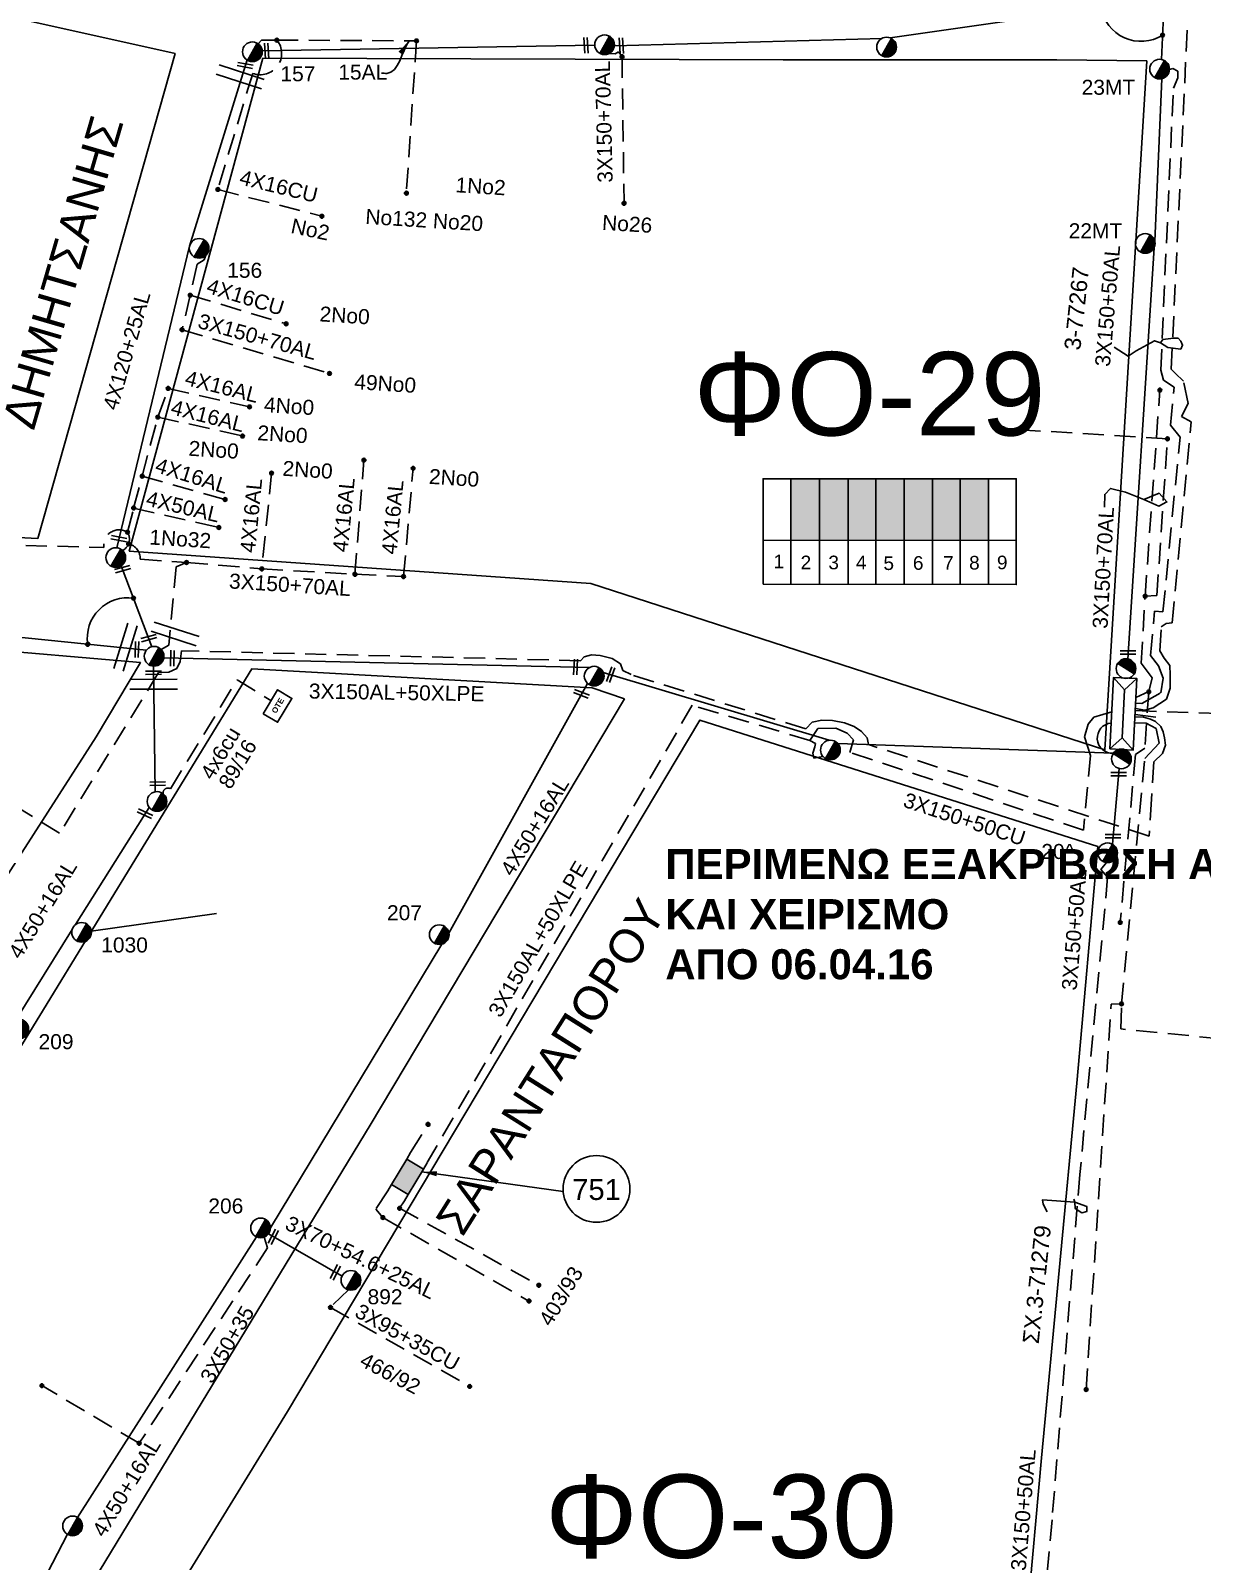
# Model space of a CAD drawing. Header units: millimetres. Extents: x 1113 to 5794, y 757 to 3537.
# Drawn here: x 1603.2 to 1743.6, y 1390.9 to 1574.4 of the extents above; entities that cross this region are included whole.
import ezdxf

# ---------------------------------------------------------------- set-up
doc = ezdxf.new("R2010")
doc.units = ezdxf.units.MM
doc.linetypes.add('DASHED', pattern=[19.05, 12.7, -6.35])
for name, color, linetype in [('Link Box 4 Διευθύνσεων', 7, 'Continuous'), ('Pillar OTE', 7, 'Continuous'), ('Άγνωστα', 7, 'Continuous'), ('Γέφυρες Εναέριου Δικτύου', 7, 'Continuous'), ('Γυμνά εναέρια ΧΤ και ΦΟΠ (3Φ)   4x50+16AL', 7, 'Continuous'), ('Επιγραφές - Σχήματα', 7, 'Continuous'), ('Καλώδια ΧΤ   15AL', 7, 'DASHED'), ('Καλώδια ΧΤ   3x150+50AL', 7, 'DASHED'), ('Καλώδια ΧΤ   3x150+50CU', 7, 'DASHED'), ('Καλώδια ΧΤ   3x150AL+50XLPE', 7, 'DASHED'), ('Καλώδια ΧΤ   3x95+35 CU', 7, 'DASHED'), ('Μηχανική τομή', 7, 'Continuous'), ('Στύλος ΦΜ', 7, 'Continuous'), ('Στύλος ΦΜ @ 1', 7, 'Continuous'), ('Συνδέσεις', 7, 'Continuous'), ('Συνεστραμμένα ΧΤ   3x70+54.6+25 AL', 7, 'SYN_LINE'), ('Συνεστραμμένα ΧΤ   4x120+25 AL', 7, 'SYN_LINE'), ('Τομή', 7, 'Continuous'), ('Υποσταθμός εναέριος 2 στύλων', 7, 'Continuous'), ('Υποσταθμός πόλεως', 7, 'Continuous'), ('Υπόβαθρο ΔΕΗ', 7, 'Continuous'), ('Υπόγεια Καλώδια Δικτύου ΧΤ   .15', 7, 'DASHED'), ('Υπόγεια καλώδια Δικτύου ΧΤ και Παρ. ΧΤ - 3X150+70 AL', 7, 'DASHED'), ('Υπόγεια καλώδια Παροχών ΧΤ   4x16AL', 7, 'DASHED'), ('Υπόγεια καλώδια Παροχών ΧΤ   4x16CU', 7, 'DASHED'), ('Υπόγεια καλώδια Παροχών ΧΤ   4x50AL', 7, 'DASHED'), ('Υπόγεια καλώδια Παροχών ΧΤ   4x6', 7, 'DASHED')]:
    doc.layers.add(name, color=color, linetype=linetype)
doc.styles.get("Standard").update_dxf_attribs({"font": 'arial.ttf'})
doc.linetypes.add('SYN_LINE', pattern='A,0.5,-0.0001,["/\\/\\/\\/",Standard,S=0.1,R=0,X=0,Y=-0.05],-0.25', length=0.7501)
doc.dimstyles.new('ISO-25', dxfattribs={"dimtxt": 2.5, "dimasz": 1.8, "dimexe": 1.25, "dimexo": 0.625, "dimtad": 1, "dimtxsty": 'Standard', "dimcen": 1.8, "dimadec": 0, "dimazin": 0, "dimtfac": 1, "dimtmove": 0, "dimatfit": 3, "dimfxl": 1.25, "dimarcsym": 0})

# ---------------------------------------------------------------- blocks, each defined once
blk = doc.blocks.new('ΥΠΑΡΧΩΝ ΤΣΙΜΕΝΤΕΝΙΟΣ ΣΤΥΛΟΣ')
at = {"layer": 'Στύλος ΦΜ'}
blk.add_hatch(color=7, dxfattribs=at).paths.add_polyline_path([(-1.29, -2.28, 0.574793), (2.62, 0, 0.268822), (1.3, 2.27)])
at = {"layer": 'Στύλος ΦΜ', "color": 7}
blk.add_line((-1.29, -2.28), (1.3, 2.27), dxfattribs=at)
blk.add_circle((0, 0), 2.62, dxfattribs=at)
at = {"layer": 'Στύλος ΦΜ', "flags": 4}
for tag, p in [('ΑΡΙΘΜΟΣ', (-4.68, 8.05)), ('ΤΥΠΟΣ', (-4.91, 3.03))]:
    blk.add_attdef(tag, p, '', height=4, dxfattribs=at)
blk = doc.blocks.new('LINK BOX 4 ΑΝΑΧΩΡΗΣΕΩΝ')
at = {"layer": 'Link Box 4 Διευθύνσεων', "ltscale": 40}
blk.add_hatch(color=256, dxfattribs=at).paths.add_polyline_path([(-3.54, 0), (-3.54, -4.67), (3.54, -4.67), (3.54, 0)])
for p, q in [((-3.54, 0), (-5.33, 0)), ((5.33, 0), (3.54, 0)), ((-3.54, -4.67), (-5.33, -4.67)), ((5.33, -4.67), (3.54, -4.67))]:
    blk.add_line(p, q, dxfattribs=at)
blk.add_lwpolyline([(-3.54, -4.67), (-3.54, 0), (3.54, 0), (3.54, -4.67)], close=True, dxfattribs=at)
blk = doc.blocks.new('ΥΠΟΣΤΑΘΜΟΣ ΕΝΑΕΡΙΟΣ ΕΠΙ 2 ΣΤΥΛΩΝ')
at = {"layer": 'Υποσταθμός εναέριος 2 στύλων', "linetype": 'Continuous'}
for points in [[(-11.97, -2.11, 0.574793), (-8.45, -0.07, 0.268822), (-9.64, 1.98)], [(9.68, -2.15, 0.574793), (13.19, -0.1, 0.268822), (12.01, 1.95)]]:
    blk.add_hatch(color=256, dxfattribs=at).paths.add_polyline_path(points)
for p, q in [((-11.97, -2.11), (-9.64, 1.98)), ((9.68, -2.15), (12.01, 1.95))]:
    blk.add_line(p, q, dxfattribs=at)
for centre in [(-10.81, -0.07), (10.84, -0.1)]:
    blk.add_circle(centre, 2.36, dxfattribs=at)
at = {"layer": 'Υποσταθμός πόλεως', "linetype": 'Continuous', "ltscale": 40}
blk.add_lwpolyline([(-8.57, 2.82), (8.57, 2.82), (8.57, -2.82), (-8.57, -2.82)], close=True, dxfattribs=at)
for points in [[(-5.75, 0), (-8.57, 2.82)], [(-8.57, -2.82), (-5.75, 0)], [(-5.75, 0), (5.75, 0)], [(5.75, 0), (8.57, 2.82)], [(8.57, -2.82), (5.75, 0)]]:
    blk.add_lwpolyline(points, dxfattribs=at)
at = {"layer": 'Υποσταθμός εναέριος 2 στύλων', "ltscale": 40, "flags": 1}
for tag, p in [('ΜΕΤΑΣΧΗΜΑΤΙΣΜΟΣ', (14.09, 2.51)), ('ΙΣΧΥΣ', (14.07, -0.28)), ('ΑΡΙΘΜΟΣ', (14.19, -3))]:
    blk.add_attdef(tag, p, '', height=1.8, dxfattribs=at)
blk = doc.blocks.new('ΜΗΧΑΝΙΚΗ ΤΟΜΗ')
at = {"layer": 'Μηχανική τομή', "ltscale": 40}
for p, q in [((-1.89, 0.78), (1.89, 0.78)), ((1.89, 0), (-1.89, 0))]:
    blk.add_line(p, q, dxfattribs=at)
blk = doc.blocks.new('ΤΟΜΗ')
at = {"layer": 'Τομή', "ltscale": 40}
for p, q in [((-5.68, 0), (5.68, 0)), ((5.68, -2.33), (-5.68, -2.33))]:
    blk.add_line(p, q, dxfattribs=at)
blk = doc.blocks.new('_ΣΥΝΔΕΣΗ')
at = {"layer": 'Συνδέσεις', "linetype": 'SYN_LINE', "ltscale": 40}
blk.add_hatch(color=256, dxfattribs=at).paths.add_polyline_path([(0.5, -0.01, 1), (-0.5, -0.01, 1)])
at = {"layer": 'Συνδέσεις'}
blk.add_circle((0, -0.01), 0.5, dxfattribs=at)
blk = doc.blocks.new('PILLAR ΟΤΕ')
at = {"layer": 'Pillar OTE', "ltscale": 40}
blk.add_lwpolyline([(-3.31, 2.02), (3.39, 2.02), (3.39, -1.99), (-3.31, -1.99)], close=True, dxfattribs=at)
at = {"layer": 'Pillar OTE', "insert": (-1.81, 0.71), "char_height": 1.3575, "width": 109.961, "attachment_point": 1}
blk.add_mtext('{\\fArial|b1|i0|c161|p34;OTE}', dxfattribs=at)

msp = doc.modelspace()

# ---------------------------------------------------------------- hatches: boundary and pattern name
at = {"layer": 'Καλώδια ΧΤ   3x150+50CU', "lineweight": -3, "ltscale": 0.2}
h = msp.add_hatch(color=5, dxfattribs=at)
h.dxf.hatch_style = 1
h.paths.add_polyline_path([(1697.73, 1520.68), (1694.29, 1520.68), (1694.29, 1513.32), (1697.73, 1513.31)])
h = msp.add_hatch(color=85, dxfattribs=at)
h.dxf.hatch_style = 1
h.paths.add_polyline_path([(1701.17, 1520.68), (1697.73, 1520.68), (1697.73, 1513.31), (1701.17, 1513.31)])
h = msp.add_hatch(color=30, dxfattribs=at)
h.dxf.hatch_style = 1
h.paths.add_polyline_path([(1704.47, 1520.68), (1701.17, 1520.68), (1701.17, 1513.31), (1704.47, 1513.31)])
h = msp.add_hatch(color=173, dxfattribs=at)
h.dxf.hatch_style = 1
h.paths.add_polyline_path([(1707.85, 1520.68), (1704.47, 1520.68), (1704.47, 1513.31), (1707.85, 1513.3)])
h = msp.add_hatch(color=27, dxfattribs=at)
h.dxf.hatch_style = 1
h.paths.add_polyline_path([(1711.25, 1520.68), (1707.85, 1520.68), (1707.85, 1513.3), (1711.25, 1513.3)])
h = msp.add_hatch(color=2, dxfattribs=at)
h.dxf.hatch_style = 1
h.paths.add_polyline_path([(1714.59, 1520.68), (1711.25, 1520.68), (1711.25, 1513.3), (1714.59, 1513.3)])
h = msp.add_hatch(color=1, dxfattribs=at)
h.dxf.hatch_style = 1
h.paths.add_polyline_path([(1717.98, 1520.68), (1714.59, 1520.68), (1714.59, 1513.3), (1717.98, 1513.29)])

# ---------------------------------------------------------------- linework, layer by layer
at = {"layer": 'Pillar OTE', "lineweight": -3, "ltscale": 40}
for points in [[(1690.96, 1508.04), (1690.96, 1520.68), (1721.3, 1520.68), (1721.3, 1508.01), (1690.96, 1508.04)], [(1694.29, 1508.03), (1694.29, 1520.68)], [(1697.73, 1508.03), (1697.73, 1520.68)], [(1701.17, 1508.03), (1701.17, 1520.68)], [(1704.47, 1508.02), (1704.47, 1520.68)], [(1707.85, 1508.02), (1707.85, 1520.68)], [(1711.25, 1508.02), (1711.25, 1520.68)], [(1714.59, 1508.01), (1714.59, 1520.68)], [(1717.98, 1508.01), (1717.98, 1520.68)], [(1690.96, 1513.32), (1721.3, 1513.29)]]:
    msp.add_lwpolyline(points, dxfattribs=at)
at = {"layer": 'Άγνωστα', "color": 30, "lineweight": -3}
for points in [[(1738.7, 1570.94), (1738.97, 1577.1)], [(1737.9, 1549.16), (1738.73, 1568.63)], [(1734.67, 1499.08), (1737.81, 1548.35)]]:
    msp.add_lwpolyline(points, dxfattribs=at)
at = {"layer": 'Άγνωστα', "lineweight": -3}
msp.add_lwpolyline([(1670.18, 1498.08), (1619.13, 1499.21)], dxfattribs=at)
at = {"layer": 'Άγνωστα', "color": 5, "lineweight": -3}
for points in [[(1698.86, 1489.35), (1671.8, 1497.47)], [(1732.94, 1487.8), (1699.9, 1488.97)]]:
    msp.add_lwpolyline(points, dxfattribs=at)
at = {"layer": 'Άγνωστα', "color": 2, "linetype": 'SYN_LINE', "lineweight": -3, "ltscale": 20}
msp.add_lwpolyline([(1610.43, 1466.49), (1625.44, 1468.57)], dxfattribs=at)
at = {"layer": 'Άγνωστα', "color": 1, "linetype": 'DASHED', "lineweight": -3, "ltscale": 0.2}
msp.add_lwpolyline([(1631.16, 1429.81), (1631.58, 1428.52), (1616.18, 1405.1), (1604.52, 1412.01)], dxfattribs=at)
at = {"layer": 'Άγνωστα', "color": 5, "lineweight": -3}
msp.add_arc((1732.81, 1489.6), 1.81, 94.5065, 273.9853, dxfattribs=at)
at = {"layer": 'Γέφυρες Εναέριου Δικτύου', "lineweight": -3}
for centre, radius, start, end in [((1736.23, 1577.91), 4.81, 188.8558, 302.6699), ((1614.81, 1501.58), 4.85, 81.8057, 188.6755)]:
    msp.add_arc(centre, radius, start, end, dxfattribs=at)
at = {"layer": 'Γυμνά εναέρια ΧΤ και ΦΟΠ (3Φ)   4x50+16AL', "color": 30, "lineweight": -3}
for points in [[(1737.82, 1578.08), (1706.2, 1573.51)], [(1670.78, 1572.66), (1630.93, 1571.95)], [(1705.22, 1573.46), (1673.13, 1572.57)]]:
    msp.add_lwpolyline(points, dxfattribs=at)
at = {"layer": 'Γυμνά εναέρια ΧΤ και ΦΟΠ (3Φ)   4x50+16AL', "color": 2, "lineweight": -3}
for points in [[(1618.08, 1483.17), (1617.89, 1498.24)], [(1608.54, 1467.26), (1617.39, 1481.3)], [(1601.44, 1455.88), (1608.14, 1466.68)]]:
    msp.add_lwpolyline(points, dxfattribs=at)
at = {"layer": 'Γυμνά εναέρια ΧΤ και ΦΟΠ (3Φ)   4x50+16AL', "color": 1, "lineweight": -3}
for points in [[(1653.31, 1466.24), (1669.91, 1496.17)], [(1631.91, 1430.91), (1652.47, 1464.91)], [(1608.78, 1396.22), (1630.24, 1429.83)], [(1600.38, 1380.3), (1607.6, 1394.19)]]:
    msp.add_lwpolyline(points, dxfattribs=at)
at = {"layer": 'Επιγραφές - Σχήματα', "lineweight": -3}
for points in [[(1733.04, 1536.44), (1734.72, 1535.39), (1735.67, 1536.02), (1737.88, 1537.22), (1738.58, 1536.98), (1739.48, 1536.42), (1741.02, 1536.22), (1741.23, 1536.71), (1741.04, 1537.18), (1740.7, 1537.53), (1740.13, 1537.55), (1738.87, 1537.39), (1738.58, 1536.98)], [(1731.88, 1517.3), (1731.91, 1518.8), (1732.59, 1519.52), (1734.4, 1519.07), (1736.6, 1518.21), (1738.39, 1517.4), (1739.35, 1517.92), (1738.42, 1518.95), (1736.6, 1518.21)], [(1725, 1432.82), (1724.52, 1433.77), (1724.46, 1434.28), (1728.32, 1434), (1729.77, 1433.46), (1729.75, 1432.87), (1729.15, 1432.73), (1728.36, 1433.23), (1728.32, 1434), (1728.19, 1434.37)]]:
    msp.add_lwpolyline(points, dxfattribs=at)
msp.add_circle((1670.99, 1435.58), 4, dxfattribs=at)
at = {"layer": 'Καλώδια ΧΤ   15AL', "color": 30, "lineweight": -3, "ltscale": 0.2}
msp.add_lwpolyline([(1630.44, 1572.81), (1630.83, 1573.23), (1632.69, 1573.25), (1649.42, 1573.16), (1648.2, 1554.91)], dxfattribs=at)
at = {"layer": 'Καλώδια ΧΤ   3x150+50AL', "color": 7, "lineweight": -3, "ltscale": 0.2}
for points in [[(1735.57, 1493.16), (1736.71, 1492.96), (1737.71, 1493.22), (1739.29, 1494.29), (1739.75, 1495.61), (1739.73, 1497.18), (1739.69, 1498.29), (1739.03, 1499.19), (1738.52, 1500.05), (1738.68, 1502.95), (1739.27, 1503.33), (1739.99, 1503.44), (1742.27, 1527.5), (1741.1, 1528.16), (1741.89, 1529.69), (1741.33, 1532.39), (1740.33, 1533.33), (1739.87, 1533.83), (1741.99, 1578.92), (1741.7, 1579.36), (1741.11, 1579.4), (1740.6, 1579.32), (1739.97, 1578.93)], [(1735.61, 1493.81), (1736.34, 1493.74), (1738.63, 1495.03), (1738.9, 1496.8), (1738.35, 1498.25), (1737.39, 1499.52), (1737.88, 1504.82), (1738.88, 1504.75), (1740.93, 1525.68), (1739.77, 1527.12), (1740.21, 1531.68), (1738.95, 1532.49), (1738.61, 1533.68), (1740.13, 1567.5), (1740.66, 1568.74), (1740.68, 1569.54), (1740.05, 1569.85), (1739.66, 1569.72)], [(1732.1, 1474.69), (1731.44, 1473.86), (1732.25, 1472.94), (1728.92, 1437.32), (1725.59, 1395.94), (1724.13, 1380.14), (1723.56, 1380.38), (1723.16, 1380.02), (1723.25, 1379.23)]]:
    msp.add_lwpolyline(points, dxfattribs=at)
at = {"layer": 'Καλώδια ΧΤ   3x150+50AL', "lineweight": -3}
msp.add_lwpolyline([(1735.54, 1492.45), (1738.03, 1492.12)], dxfattribs=at)
at = {"layer": 'Καλώδια ΧΤ   3x150+50AL', "color": 85, "lineweight": -3, "ltscale": 0.2}
msp.add_lwpolyline([(1729.67, 1411.54), (1732.67, 1457.73), (1733.92, 1457.76)], dxfattribs=at)
at = {"layer": 'Καλώδια ΧΤ   3x150+50CU', "color": 2, "lineweight": -3, "ltscale": 0.2}
msp.add_lwpolyline([(1732.74, 1492.76), (1730.6, 1492.13), (1729.9, 1491.26), (1729.48, 1489.74), (1730.18, 1487.54), (1729.36, 1478.58), (1701.37, 1487.89), (1701.81, 1489.4), (1701.03, 1490.21), (1699.67, 1490.8), (1697.53, 1490.76), (1696.55, 1489.33)], dxfattribs=at)
at = {"layer": 'Καλώδια ΧΤ   3x150+50CU', "color": 85, "lineweight": -3, "ltscale": 0.2}
msp.add_lwpolyline([(1767.38, 1410.09), (1746.72, 1411.54), (1749.56, 1453.2), (1733.81, 1454.76), (1733.92, 1457.76), (1736.69, 1487.15), (1738.44, 1489), (1738.05, 1490.74), (1736.86, 1491.41), (1735.49, 1491.44)], dxfattribs=at)
at = {"layer": 'Καλώδια ΧΤ   3x150AL+50XLPE', "color": 1, "lineweight": -3, "ltscale": 0.2}
msp.add_line((1606.65, 1478.2), (1597.09, 1484.09), dxfattribs=at)
for points in [[(1675.15, 1497.21), (1674.15, 1497.71), (1673.86, 1498.5), (1672.87, 1499.14), (1671.44, 1499.52), (1670.39, 1499.58), (1669.51, 1499.35), (1669.07, 1498.88), (1621.26, 1500.08), (1621.1, 1498.77), (1620.68, 1497.94), (1619.75, 1497.49), (1618.51, 1497.45), (1606.65, 1478.2)], [(1735.52, 1492.16), (1736.54, 1492.1), (1737.4, 1491.88), (1737.97, 1491.59), (1738.61, 1491), (1738.92, 1490.36), (1739.05, 1489.63), (1739.2, 1488.78), (1738.83, 1487.78), (1737.78, 1486.78), (1737.5, 1482.29), (1737.22, 1477.86), (1703.57, 1488.84), (1703.42, 1489.63), (1702.74, 1490.38), (1701.89, 1490.98), (1700.72, 1491.42), (1699.26, 1491.72), (1697.98, 1491.75), (1696.84, 1491.53), (1696.06, 1490.72), (1675.15, 1497.21)]]:
    msp.add_lwpolyline(points, dxfattribs=at)
at = {"layer": 'Καλώδια ΧΤ   3x150AL+50XLPE', "color": 2, "lineweight": -3, "ltscale": 0.2}
for points in [[(1698.13, 1487.41), (1697.02, 1487.2), (1696.9, 1487.82), (1697.15, 1488.55), (1697.22, 1488.98), (1696.55, 1489.33), (1682.47, 1493.54), (1650.71, 1438.73)], [(1648.71, 1439.93), (1650.8, 1443.32)], [(1645.97, 1435.36), (1644.53, 1433.14), (1645.39, 1432.15), (1662.9, 1422.15)], [(1647.98, 1434.16), (1647.39, 1433.26), (1664.07, 1424.04)]]:
    msp.add_lwpolyline(points, dxfattribs=at)
at = {"layer": 'Καλώδια ΧΤ   3x95+35 CU', "color": 1, "lineweight": -3, "ltscale": 0.2}
msp.add_lwpolyline([(1641.25, 1423.5), (1639.11, 1421.39), (1655.79, 1411.92)], dxfattribs=at)
at = {"layer": 'Συνεστραμμένα ΧΤ   3x70+54.6+25 AL', "color": 173, "lineweight": -3, "ltscale": 20}
for points in [[(1614.03, 1510.25), (1617.71, 1500.56)], [(1617.04, 1500.13), (1581.26, 1503.79)]]:
    msp.add_lwpolyline(points, dxfattribs=at)
at = {"layer": 'Συνεστραμμένα ΧΤ   3x70+54.6+25 AL', "color": 5, "lineweight": -3, "ltscale": 10}
msp.add_lwpolyline([(1732.83, 1476.88), (1733.63, 1485.97)], dxfattribs=at)
at = {"layer": 'Συνεστραμμένα ΧΤ   3x70+54.6+25 AL', "color": 1, "lineweight": -3, "ltscale": 10}
msp.add_lwpolyline([(1631.67, 1430.19), (1640.5, 1425.13)], dxfattribs=at)
at = {"layer": 'Συνεστραμμένα ΧΤ   4x120+25 AL', "color": 173, "linetype": 'SYN_LINE', "lineweight": -3, "ltscale": 20}
msp.add_lwpolyline([(1629.11, 1570.87), (1622.22, 1548.54), (1613.5, 1512.41)], dxfattribs=at)
at = {"layer": 'Υπόβαθρο ΔΕΗ', "lineweight": -3}
for points in [[(1554.8, 1516.03), (1604.03, 1513.54), (1620.48, 1571.64), (1562.46, 1584.6), (1562.46, 1584.6), (1518.28, 1517.91)], [(1722.6, 1384.28), (1724.31, 1403.37), (1728.54, 1448.24), (1731.08, 1476.6), (1683.38, 1491.76), (1633.95, 1408.9), (1613.24, 1375.15), (1613.24, 1375.15), (1662.37, 1355.73), (1686.29, 1345.87), (1717.84, 1333.88), (1719.98, 1357.19)]]:
    msp.add_lwpolyline(points, close=True, dxfattribs=at)
for points in [[(1736.94, 1570.75), (1731.93, 1488.2), (1670.31, 1508.14), (1615, 1512), (1631.01, 1571.08), (1693.37, 1570.88), (1726.15, 1570.88), (1736.94, 1570.75)], [(1525.79, 1482.13), (1584.4, 1448.28), (1611.02, 1489.74), (1616.32, 1498.65), (1595.82, 1500.43), (1554.8, 1502.95), (1510.78, 1505.91), (1486.11, 1470.66), (1463.52, 1438.36), (1443.4, 1410.93), (1431.2, 1393.92)], [(1674.35, 1494.3), (1643.85, 1443.22), (1604.73, 1378.74), (1566.11, 1394.04), (1629.69, 1497.92), (1670.46, 1495.62), (1674.35, 1494.3)]]:
    msp.add_lwpolyline(points, dxfattribs=at)
at = {"layer": 'Υπόγεια Καλώδια Δικτύου ΧΤ   .15', "color": 173, "lineweight": -3, "ltscale": 0.2}
msp.add_lwpolyline([(1735.56, 1492.9), (1749.6, 1492.42), (1752.9, 1491.99), (1752.29, 1481.97), (1774.03, 1476.57), (1788.83, 1472.38), (1804.55, 1467.09), (1834.47, 1456.6), (1839.52, 1454.71)], dxfattribs=at)
at = {"layer": 'Υπόγεια καλώδια Δικτύου ΧΤ και Παρ. ΧΤ - 3X150+70 AL', "color": 30, "lineweight": -3, "ltscale": 0.2}
for points in [[(1672.5, 1571.64), (1673.21, 1571.61), (1673.64, 1571.85), (1674.05, 1571.27), (1674.29, 1553.7)], [(1621.86, 1510.66), (1620.61, 1510.14), (1619.75, 1500.75), (1618.81, 1500.24)]]:
    msp.add_lwpolyline(points, dxfattribs=at)
at = {"layer": 'Υπόγεια καλώδια Δικτύου ΧΤ και Παρ. ΧΤ - 3X150+70 AL', "color": 173, "lineweight": -3, "ltscale": 0.2}
msp.add_lwpolyline([(1624.11, 1547.38), (1623.95, 1546.91), (1623.12, 1546.4), (1622.31, 1542.68), (1621.32, 1538.55), (1638.99, 1533.31)], dxfattribs=at)
at = {"layer": 'Υπόγεια καλώδια Δικτύου ΧΤ και Παρ. ΧΤ - 3X150+70 AL', "color": 27, "lineweight": -3, "ltscale": 0.2}
for points in [[(1735.64, 1494.46), (1737.18, 1495.18), (1737.57, 1496.84), (1736.26, 1498.6), (1736.74, 1506.61), (1738.51, 1531.32)], [(1736.74, 1506.61), (1738.15, 1506.68), (1739.41, 1525.48), (1719.75, 1526.68)], [(1737.18, 1495.18), (1736.71, 1488.4), (1735.59, 1487.63), (1733.76, 1467.53)]]:
    msp.add_lwpolyline(points, dxfattribs=at)
at = {"layer": 'Υπόγεια καλώδια Δικτύου ΧΤ και Παρ. ΧΤ - 3X150+70 AL', "color": 30, "lineweight": -3, "ltscale": 0.2}
for points in [[(1587.35, 1513.11), (1611.96, 1512.44, -0.649251), (1614.78, 1514.28, 12.525387)], [(1614.91, 1512.88, -0.363854), (1616.31, 1511.04), (1621.86, 1510.66), (1630.87, 1509.88), (1642.04, 1509.24), (1647.87, 1508.96)]]:
    msp.add_lwpolyline(points, format="xyb", dxfattribs=at)
at = {"layer": 'Υπόγεια καλώδια Παροχών ΧΤ   4x16AL', "color": 30, "lineweight": -3, "ltscale": 0.2}
msp.add_lwpolyline([(1614.19, 1512.09, 0.432418), (1614.78, 1514.28), (1615.52, 1517.18), (1616.55, 1521), (1618.41, 1528.08), (1619.66, 1531.52), (1629.41, 1529.3)], format="xyb", dxfattribs=at)
for points in [[(1618.41, 1528.08), (1628.56, 1525.81)], [(1642.04, 1509.24), (1643.12, 1522.93)], [(1616.55, 1521), (1626.48, 1518.2)], [(1632.05, 1521.37), (1630.87, 1509.88)], [(1647.87, 1508.96), (1649.01, 1521.94)]]:
    msp.add_lwpolyline(points, dxfattribs=at)
at = {"layer": 'Υπόγεια καλώδια Παροχών ΧΤ   4x16CU', "color": 30, "lineweight": -3, "ltscale": 0.2}
msp.add_lwpolyline([(1632.69, 1573.25, -0.76624), (1629.79, 1569.27), (1625.61, 1555.36), (1638.08, 1552.14)], format="xyb", dxfattribs=at)
at = {"layer": 'Υπόγεια καλώδια Παροχών ΧΤ   4x16CU', "color": 173, "lineweight": -3, "ltscale": 0.2}
msp.add_lwpolyline([(1622.31, 1542.68), (1633.79, 1539.26)], dxfattribs=at)
at = {"layer": 'Υπόγεια καλώδια Παροχών ΧΤ   4x50AL', "color": 30, "lineweight": -3, "ltscale": 0.2}
msp.add_lwpolyline([(1615.52, 1517.18), (1625.73, 1514.85)], dxfattribs=at)
at = {"layer": 'Υπόγεια καλώδια Παροχών ΧΤ   4x6', "color": 2, "linetype": 'DASHED', "lineweight": -3, "ltscale": 0.2}
msp.add_lwpolyline([(1619.05, 1482.94, -0.63486), (1619.94, 1483.54), (1627.91, 1496.58), (1631.97, 1494.1)], format="xyb", dxfattribs=at)

# ---------------------------------------------------------------- block references
at = {"layer": 'Link Box 4 Διευθύνσεων', "lineweight": -3, "xscale": 0.5000000000000029, "yscale": 0.5000000000000029, "zscale": 0.5000000000000029, "rotation": 59.11339680708837}
msp.add_blockref('LINK BOX 4 ΑΝΑΧΩΡΗΣΕΩΝ', (1647.34, 1437.64), dxfattribs=at)
at = {"layer": 'Pillar OTE', "xscale": 0.5, "yscale": 0.5, "zscale": 0.5, "rotation": 59.00000000000001}
msp.add_blockref('PILLAR ΟΤΕ', (1632.77, 1493.43), dxfattribs=at)
at = {"layer": 'Μηχανική τομή', "lineweight": -3}
for p, xscale, yscale, zscale, rotation in [((1631.66, 1571.96), 0.4999999999998695, 0.4999999999998695, 0.4999999999998695, 93.86653427831513), ((1669.93, 1572.64), 0.4999999999998695, 0.4999999999998695, 0.4999999999998695, 93.86653427831513), ((1674.17, 1572.6), 0.4999999999998695, 0.4999999999998695, 0.4999999999998695, 93.86653427831513), ((1628.85, 1570.03), 0.5000000000000292, 0.5000000000000292, 0.5000000000000292, 349.4126297585973), ((1613.72, 1513.32), 0.5000000000000292, 0.5000000000000292, 0.5000000000000292, 349.4126297585973), ((1614.25, 1509.67), 0.5000000000000346, 0.5000000000000346, 0.5000000000000346, 15.24670368195573), ((1616.1, 1500.22), 0.5000000000000048, 0.5000000000000048, 0.5000000000000048, 88.68236118846227), ((1617.39, 1501.41), 0.5000000000000346, 0.5000000000000346, 0.5000000000000346, 15.24670368195573), ((1620.35, 1499.18), 0.5000000000000048, 0.5000000000000048, 0.5000000000000048, 88.68236118846227), ((1668.68, 1498.12), 0.5000000000000007, 0.5000000000000007, 0.5000000000000007, 86.98303215144347), ((1734.7, 1499.67), 0.5000000000000103, 0.5000000000000103, 0.5000000000000103, 0.2802491494503461), ((1617.9, 1497.24), 0.5000000000000092, 0.5000000000000092, 0.5000000000000092, 0.9425303112176302), ((1672.88, 1497.14), 0.4999999999999785, 0.4999999999999785, 0.4999999999999785, 69.80461611731508), ((1669.11, 1494.73), 0.4999999999999611, 0.4999999999999611, 0.4999999999999611, 339.6533345836296), ((1618.39, 1483.96), 0.4999999999999168, 0.4999999999999168, 0.4999999999999168, 0.9425303112178043), ((1733.56, 1485.1), 0.5000000000000103, 0.5000000000000103, 0.5000000000000103, 0.2802491494503461), ((1616.8, 1480.37), 0.4999999999999667, 0.4999999999999667, 0.4999999999999667, 334.552321946469), ((1732.9, 1477.65), 0.5000000000000103, 0.5000000000000103, 0.5000000000000103, 0.2802491494503461), ((1632.44, 1429.75), 0.4999999999998703, 0.4999999999998703, 0.4999999999998703, 62.29760671996969), ((1639.87, 1425.49), 0.4999999999998703, 0.4999999999998703, 0.4999999999998703, 62.29760671996969)]:
    msp.add_blockref('ΜΗΧΑΝΙΚΗ ΤΟΜΗ', p, dxfattribs=dict(at, xscale=xscale, yscale=yscale, zscale=zscale, rotation=rotation))
at = {"layer": 'Στύλος ΦΜ @ 1', "lineweight": -3, "ltscale": 40}
ref = msp.add_blockref('ΥΠΑΡΧΩΝ ΤΣΙΜΕΝΤΕΝΙΟΣ ΣΤΥΛΟΣ', (1629.75, 1571.85), dxfattribs=dict(at, xscale=0.4499999999998181, yscale=0.4499999999998181, zscale=0.4499999999998181))
ref.add_attrib('ΤΥΠΟΣ', '157', (1633.11, 1568.32), dxfattribs={"layer": 'Στύλος ΦΜ', "height": 1.8, "flags": 4})
at = {"layer": 'Στύλος ΦΜ @ 1', "lineweight": -3, "ltscale": 40, "xscale": 0.4499999999998181, "yscale": 0.4499999999998181, "zscale": 0.4499999999998181}
for p in [(1671.96, 1572.69), (1705.76, 1572.42), (1613.38, 1511.24), (1617.97, 1499.41), (1670.71, 1497.03), (1699.02, 1488.18), (1618.32, 1482.02), (1608.2, 1395.2)]:
    msp.add_blockref('ΥΠΑΡΧΩΝ ΤΣΙΜΕΝΤΕΝΙΟΣ ΣΤΥΛΟΣ', p, dxfattribs=at)
at = {"layer": 'Στύλος ΦΜ @ 1', "lineweight": -3, "ltscale": 40}
ref = msp.add_blockref('ΥΠΑΡΧΩΝ ΤΣΙΜΕΝΤΕΝΙΟΣ ΣΤΥΛΟΣ', (1738.48, 1569.78), dxfattribs=dict(at, xscale=0.4499999999998181, yscale=0.4499999999998181, zscale=0.4499999999998181))
ref.add_attrib('ΤΥΠΟΣ', '23MT', (1729.13, 1566.7), dxfattribs={"layer": 'Στύλος ΦΜ', "height": 1.8, "flags": 4})
ref = msp.add_blockref('ΥΠΑΡΧΩΝ ΤΣΙΜΕΝΤΕΝΙΟΣ ΣΤΥΛΟΣ', (1736.75, 1548.88), dxfattribs=dict(at, xscale=0.4499999999998181, yscale=0.4499999999998181, zscale=0.4499999999998181))
ref.add_attrib('ΤΥΠΟΣ', '22MT', (1727.58, 1549.5), dxfattribs={"layer": 'Στύλος ΦΜ', "height": 1.8, "flags": 4})
ref = msp.add_blockref('ΥΠΑΡΧΩΝ ΤΣΙΜΕΝΤΕΝΙΟΣ ΣΤΥΛΟΣ', (1623.37, 1548.3), dxfattribs=dict(at, xscale=0.4499999999998181, yscale=0.4499999999998181, zscale=0.4499999999998181))
ref.add_attrib('ΤΥΠΟΣ', '156', (1626.73, 1544.77), dxfattribs={"layer": 'Στύλος ΦΜ', "height": 1.8, "flags": 4})
ref = msp.add_blockref('ΥΠΑΡΧΩΝ ΤΣΙΜΕΝΤΕΝΙΟΣ ΣΤΥΛΟΣ', (1732.24, 1475.86), dxfattribs=dict(at, xscale=0.4499999999998181, yscale=0.4499999999998181, zscale=0.4499999999998181))
ref.add_attrib('ΤΥΠΟΣ', '20^ ', (1724.3, 1475.12), dxfattribs={"layer": 'Στύλος ΦΜ', "height": 1.8, "flags": 4})
ref = msp.add_blockref('ΥΠΑΡΧΩΝ ΤΣΙΜΕΝΤΕΝΙΟΣ ΣΤΥΛΟΣ', (1652.14, 1466.05), dxfattribs=dict(at, xscale=0.4499999999998181, yscale=0.4499999999998181, zscale=0.4499999999998181))
ref.add_attrib('ΤΥΠΟΣ', '207', (1645.88, 1467.78), dxfattribs={"layer": 'Στύλος ΦΜ', "height": 1.8, "flags": 4})
ref = msp.add_blockref('ΥΠΑΡΧΩΝ ΤΣΙΜΕΝΤΕΝΙΟΣ ΣΤΥΛΟΣ', (1609.27, 1466.33), dxfattribs=dict(at, xscale=0.4499999999998181, yscale=0.4499999999998181, zscale=0.4499999999998181))
ref.add_attrib('ΤΥΠΟΣ', '1030', (1611.63, 1463.92), dxfattribs={"layer": 'Στύλος ΦΜ', "height": 1.8, "flags": 4})
ref = msp.add_blockref('ΥΠΑΡΧΩΝ ΤΣΙΜΕΝΤΕΝΙΟΣ ΣΤΥΛΟΣ', (1601.75, 1454.74), dxfattribs=dict(at, xscale=0.4499999999998181, yscale=0.4499999999998181, zscale=0.4499999999998181))
ref.add_attrib('ΤΥΠΟΣ', '209', (1604.12, 1452.33), dxfattribs={"layer": 'Στύλος ΦΜ', "height": 1.8, "flags": 4})
ref = msp.add_blockref('ΥΠΑΡΧΩΝ ΤΣΙΜΕΝΤΕΝΙΟΣ ΣΤΥΛΟΣ', (1630.73, 1430.91), dxfattribs=dict(at, xscale=0.4499999999998181, yscale=0.4499999999998181, zscale=0.4499999999998181))
ref.add_attrib('ΤΥΠΟΣ', '206', (1624.47, 1432.64), dxfattribs={"layer": 'Στύλος ΦΜ', "height": 1.8, "flags": 4})
ref = msp.add_blockref('ΥΠΑΡΧΩΝ ΤΣΙΜΕΝΤΕΝΙΟΣ ΣΤΥΛΟΣ', (1641.56, 1424.63), dxfattribs=dict(at, xscale=0.4499999999998181, yscale=0.4499999999998181, zscale=0.4499999999998181))
ref.add_attrib('ΤΥΠΟΣ', '892', (1643.55, 1421.76), dxfattribs={"layer": 'Στύλος ΦΜ', "height": 1.8, "flags": 4})
at = {"layer": 'Συνδέσεις', "lineweight": -3, "xscale": 0.4499999999998181, "yscale": 0.4499999999998181, "zscale": 0.4499999999998181}
for p in [(1738.83, 1573.86), (1632.69, 1573.25), (1649.42, 1573.16), (1674.05, 1571.27), (1625.61, 1555.36), (1648.2, 1554.91), (1674.29, 1553.7), (1638.08, 1552.14), (1622.31, 1542.68), (1633.79, 1539.26), (1621.32, 1538.55), (1638.99, 1533.31), (1619.66, 1531.52), (1738.51, 1531.32), (1618.41, 1528.08), (1629.41, 1529.3), (1719.75, 1526.68), (1628.56, 1525.81), (1739.41, 1525.48), (1643.12, 1522.93), (1616.55, 1521), (1632.05, 1521.37), (1649.01, 1521.94), (1615.52, 1517.18), (1626.48, 1518.2), (1614.78, 1514.28), (1625.73, 1514.85), (1614.91, 1512.88), (1621.86, 1510.66), (1630.87, 1509.88), (1642.04, 1509.24), (1647.87, 1508.96), (1615.5, 1506.39), (1736.74, 1506.61), (1610.01, 1500.85), (1737.18, 1495.14), (1733.76, 1467.53), (1733.92, 1457.76), (1650.8, 1443.32), (1647.39, 1433.26), (1645.39, 1432.15), (1664.07, 1424.04), (1662.9, 1422.15), (1639.11, 1421.39), (1604.52, 1412.01), (1655.79, 1411.92), (1729.67, 1411.54), (1616.18, 1405.1)]:
    msp.add_blockref('_ΣΥΝΔΕΣΗ', p, dxfattribs=at)
at = {"layer": 'Τομή', "lineweight": -3}
for p, xscale, yscale, zscale, rotation in [((1628.12, 1568.3), 0.4999999999998012, 0.4999999999998012, 0.4999999999998012, 162.1210592048564), ((1615.1, 1500.33), 0.4999999999998145, 0.4999999999998145, 0.4999999999998145, 252.9909100498055), ((1620.31, 1501.53), 0.4999999999998012, 0.4999999999998012, 0.4999999999998012, 162.1210592048564), ((1617.92, 1495.47), 0.4999999999998035, 0.4999999999998035, 0.4999999999998035, 180.3526033805429)]:
    msp.add_blockref('ΤΟΜΗ', p, dxfattribs=dict(at, xscale=xscale, yscale=yscale, zscale=zscale, rotation=rotation))
at = {"layer": 'Υποσταθμός εναέριος 2 στύλων', "lineweight": -3, "xscale": 0.5000000000000011, "yscale": 0.5000000000000011, "zscale": 0.5000000000000011, "rotation": 87.17523718358339}
msp.add_blockref('ΥΠΟΣΤΑΘΜΟΣ ΕΝΑΕΡΙΟΣ ΕΠΙ 2 ΣΤΥΛΩΝ', (1734.13, 1492.52), dxfattribs=at)

# ---------------------------------------------------------------- texts
at = {"lineweight": -3, "ltscale": 30, "char_height": 1.63, "width": 11.2573, "attachment_point": 1}
for s, insert in [('1', (1692.21, 1511.6)), ('2', (1695.45, 1511.47)), ('3', (1698.78, 1511.47)), ('4', (1702.08, 1511.47)), ('5', (1705.38, 1511.38)), ('6', (1708.91, 1511.41)), ('7', (1712.53, 1511.41)), ('8', (1715.65, 1511.44)), ('9', (1718.98, 1511.47))]:
    msp.add_mtext(s, dxfattribs=dict(at, insert=insert))
at = {"color": 1, "ltscale": 30, "insert": (1679.24, 1476.31), "char_height": 3.6, "width": 121.2945, "attachment_point": 1}
msp.add_mtext('{\\fArial|b1|i0|c161|p34;ΠΕΡΙΜΕΝΩ ΕΞΑΚΡΙΒΩΣΗ ΑΝΑΧΩΡΗΣΕΩΝ \\PΚΑΙ ΧΕΙΡΙΣΜΟ   \\PΑΠΟ 06.04.16}', dxfattribs=at)
at = {"layer": 'Γυμνά εναέρια ΧΤ και ΦΟΠ (3Φ)   4x50+16AL', "color": 7, "lineweight": -3, "char_height": 1.8, "width": 168.3718, "attachment_point": 1}
for s, insert, rotation in [('4X120+25AL', (1611.8, 1529.28), 73.9821), ('4X50+16AL', (1659.37, 1473.87), 58.5658), ('4X50+16AL', (1600.4, 1463.93), 58.5658), ('4X50+16AL', (1610.44, 1394.66), 58.5658)]:
    msp.add_mtext(s, dxfattribs=dict(at, insert=insert, rotation=rotation))
at = {"layer": 'Επιγραφές - Σχήματα', "color": 7, "lineweight": -3, "width": 168.3718, "attachment_point": 1}
for s, insert, char_height, rotation in [('ΔΗΜΗΤΣΑΝΗΣ', (1599.71, 1527.5), 4, 73.7676), ('1No2', (1654.16, 1556.82), 1.8, 356.391), ('Νο132 Νο20', (1643.36, 1553.03), 1.8, 356.391), ('No26', (1671.73, 1552.32), 1.8, 356.391), ('No2', (1634.62, 1551.92), 1.8, 348.2648), ('{\\H1.083x;\\C256;3-77267}', (1727.03, 1536.22), 1.8, 83.9889), ('2No0', (1637.87, 1541.35), 1.8, 356.391), ('49No0', (1642.03, 1533.23), 1.8, 356.391), ('4No0', (1631.21, 1530.48), 1.8, 356.391), ('2No0', (1630.42, 1527.11), 1.8, 356.391), ('2No0', (1622.17, 1525.25), 1.8, 356.391), ('2No0', (1633.43, 1522.85), 1.8, 356.391), ('2No0', (1650.98, 1521.88), 1.8, 356.391), ('1No32', (1617.47, 1514.61), 1.8, 356.391), ('ΣΑΡΑΝΤΑΠΟΡΟΥ', (1651.54, 1431.85), 4, 57.7592), ('{\\H1.083x;\\C256;ΣΧ.3-71279}', (1722.04, 1417.15), 1.8, 83.9889), ('403/93', (1663.97, 1419.91), 1.8, 59.0566), ('3X50+35', (1623.38, 1413.03), 1.8, 59.6371), ('466/92', (1643.3, 1416.07), 1.8, 332.2161)]:
    msp.add_mtext(s, dxfattribs=dict(at, insert=insert, char_height=char_height, rotation=rotation))
at = {"layer": 'Επιγραφές - Σχήματα', "color": 7, "lineweight": -3, "char_height": 10, "width": 168.3718, "attachment_point": 1}
for s, insert in [('ΦΟ-29', (1682.6, 1535.87)), ('ΦΟ-30', (1664.8, 1401.36))]:
    msp.add_mtext(s, dxfattribs=dict(at, insert=insert))
at = {"layer": 'Επιγραφές - Σχήματα', "lineweight": -3, "insert": (1668.08, 1436.76), "char_height": 2.5, "width": 6.4007, "attachment_point": 1}
msp.add_mtext('751', dxfattribs=at)
at = {"layer": 'Καλώδια ΧΤ   15AL', "color": 7, "lineweight": -3, "insert": (1640.04, 1570.32), "char_height": 1.8, "width": 168.3718, "attachment_point": 1}
msp.add_mtext('15AL', dxfattribs=at)
at = {"layer": 'Καλώδια ΧΤ   3x150+50AL', "color": 7, "lineweight": -3, "char_height": 1.8, "width": 168.3718, "attachment_point": 1}
for insert, rotation in [((1730.72, 1534.22), 85.0985), ((1726.73, 1459.47), 85.2148), ((1720.63, 1389.91), 85.2148)]:
    msp.add_mtext('3X150+50AL', dxfattribs=dict(at, insert=insert, rotation=rotation))
at = {"layer": 'Καλώδια ΧΤ   3x150+50CU', "color": 7, "lineweight": -3, "insert": (1708.18, 1483.13), "char_height": 1.8, "width": 168.3718, "attachment_point": 1, "rotation": 341.7355}
msp.add_mtext('3X150+50CU', dxfattribs=at)
at = {"layer": 'Καλώδια ΧΤ   3x150AL+50XLPE', "color": 7, "lineweight": -3, "char_height": 1.8, "width": 27.8484, "attachment_point": 5}
for insert, rotation in [((1647.04, 1495.07), 359.0805), ((1663.99, 1465.53), 59.8467)]:
    msp.add_mtext('3X150AL+50XLPE', dxfattribs=dict(at, insert=insert, rotation=rotation))
at = {"layer": 'Καλώδια ΧΤ   3x95+35 CU', "color": 7, "lineweight": -3, "insert": (1642.75, 1421.93), "char_height": 1.8, "width": 168.3718, "attachment_point": 1, "rotation": 331.0508}
msp.add_mtext('3X95+35CU', dxfattribs=at)
at = {"layer": 'Συνεστραμμένα ΧΤ   3x70+54.6+25 AL', "color": 7, "lineweight": -3, "insert": (1634.29, 1432.45), "char_height": 1.8, "width": 168.3718, "attachment_point": 1, "rotation": 334.2101}
msp.add_mtext('3X70+54.6+25AL', dxfattribs=at)
at = {"layer": 'Υπόγεια καλώδια Δικτύου ΧΤ και Παρ. ΧΤ - 3X150+70 AL', "color": 7, "lineweight": -3, "char_height": 1.8, "width": 168.3718, "attachment_point": 1}
for insert, rotation in [((1671.14, 1556.14), 91.381), ((1623.56, 1540.53), 344.4931), ((1730.43, 1502.78), 86.9045), ((1627.02, 1509.35), 356.3366)]:
    msp.add_mtext('3X150+70AL', dxfattribs=dict(at, insert=insert, rotation=rotation))
at = {"layer": 'Υπόγεια καλώδια Παροχών ΧΤ   4x16AL', "color": 7, "lineweight": -3, "char_height": 1.8, "width": 168.3718, "attachment_point": 1}
for insert, rotation in [((1621.98, 1533.7), 345.783), ((1620.3, 1530.19), 345.783), ((1618.5, 1523.25), 342.6173), ((1628.27, 1511.92), 84.4252), ((1639.37, 1512), 84.4252), ((1645.22, 1511.73), 84.4252)]:
    msp.add_mtext('4X16AL', dxfattribs=dict(at, insert=insert, rotation=rotation))
at = {"layer": 'Υπόγεια καλώδια Παροχών ΧΤ   4x16CU', "color": 7, "lineweight": -3, "char_height": 1.8, "width": 168.3718, "attachment_point": 1}
for insert, rotation in [((1628.51, 1557.74), 346.335), ((1624.65, 1544.73), 342.8567)]:
    msp.add_mtext('4X16CU', dxfattribs=dict(at, insert=insert, rotation=rotation))
at = {"layer": 'Υπόγεια καλώδια Παροχών ΧΤ   4x50AL', "color": 7, "lineweight": -3, "insert": (1617.3, 1519.25), "char_height": 1.8, "width": 168.3718, "attachment_point": 1, "rotation": 346.6441}
msp.add_mtext('4X50AL', dxfattribs=at)
at = {"layer": 'Υπόγεια καλώδια Παροχών ΧΤ   4x50AL', "color": 7, "ltscale": 0.2, "char_height": 1.8, "attachment_point": 1, "rotation": 59}
for s, insert in [('4x6cu', (1623.41, 1485.4)), ('89/16', (1625.58, 1484.27))]:
    msp.add_mtext_dynamic_manual_height_columns(s, width=1.8, gutter_width=12.5, heights=[0.118], dxfattribs=dict(at, insert=insert))

# ---------------------------------------------------------------- leaders
at = {"layer": 'Επιγραφές - Σχήματα', "lineweight": -3, "path_type": 1}
msp.add_leader([(1648.52, 1573.17), (1645.85, 1569.27), (1645.24, 1569.29)], dimstyle='ISO-25', override={"dimgap": 0.625, "dimtad": 0}, dxfattribs=at)
at = {"layer": 'Επιγραφές - Σχήματα', "lineweight": -3}
msp.add_leader([(1650.06, 1437.64), (1667.01, 1435.27)], dimstyle='ISO-25', override={"dimgap": 0.625, "dimtad": 0}, dxfattribs=at)

doc.saveas('drawing.dxf')
